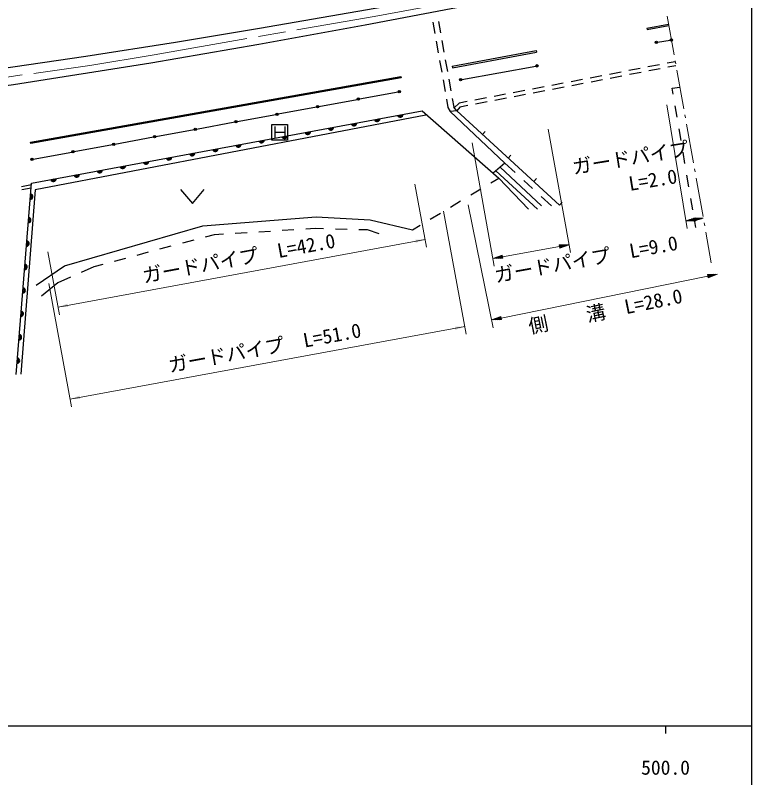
# Model space of a CAD drawing. Units: millimetres, scale not verified. Extents: x 40000 to 680000, y 20000 to 380000.
# Drawn here: x 485010 to 579000, y 198357 to 295724 of the extents above; entities that cross this region are included whole.
import ezdxf
from ezdxf.enums import TextEntityAlignment as Align

# ---------------------------------------------------------------- set-up
doc = ezdxf.new("R2010")
doc.units = ezdxf.units.MM
doc.header["$LTSCALE"] = 1000
doc.linetypes.add('CHAIN', pattern=[18.5, 12, -1.5, 3.5, -1.5])
for name, color, linetype, lineweight in [('M-BGD', 7, 'Continuous', 25), ('M-BGD-HTXT', 7, 'Continuous', 13), ('M-BMK', 2, 'CHAIN', 13), ('M-STR-HTXT', 7, 'Continuous', 13), ('M-STR-STRC', 7, 'Continuous', 25), ('M-STR-STRD', 7, 'Continuous', 25), ('M-TTL-BAND', 7, 'Continuous', 25)]:
    doc.layers.add(name, color=color, linetype=linetype, lineweight=lineweight)
doc.styles.add('ＭＳ ゴシック', font='')
doc.styles.get('ＭＳ ゴシック').set_extended_font_data('MS Gothic')

# ---------------------------------------------------------------- blocks, each defined once
blk = doc.blocks.new('filled_arrow')
at = {"color": 0, "linetype": 'Continuous', "lineweight": -2}
blk.add_solid([(7.5, 1.25), (0, 0), (7.5, -1.25)], dxfattribs=at)

msp = doc.modelspace()

# ---------------------------------------------------------------- linework, layer by layer
at = {"layer": 'M-BGD'}
for p, q in [((538296, 294861), (538558, 293384)), ((539019, 294943), (539281, 293466)), ((538733, 292400), (538994, 290923)), ((539455, 292481), (539717, 291004)), ((566987, 292277), (568596, 292541)), ((539169, 289938), (539431, 288461)), ((539892, 290019), (540153, 288542)), ((541990, 287535), (551436, 289239)), ((567230, 289403), (565757, 289120)), ((569235, 289787), (568212, 289591)), ((569332, 289277), (568310, 289081)), ((562319, 288462), (560846, 288179)), ((564775, 288932), (563301, 288650)), ((564872, 288422), (563399, 288140)), ((567328, 288893), (565854, 288611)), ((539605, 287476), (539867, 285999)), ((540328, 287558), (540589, 286081)), ((557409, 287520), (555936, 287238)), ((559864, 287991), (558391, 287709)), ((559962, 287481), (558489, 287199)), ((562417, 287952), (560944, 287669)), ((552498, 286579), (551025, 286297)), ((554953, 287050), (553480, 286767)), ((555051, 286540), (553578, 286257)), ((557506, 287010), (556033, 286728)), ((568840, 286418), (569821, 286547)), ((568971, 285647), (568840, 286418)), ((528956, 285038), (533866, 285944)), ((547588, 285638), (546114, 285355)), ((550043, 286108), (548570, 285826)), ((550141, 285598), (548667, 285316)), ((552596, 286069), (551123, 285787)), ((523751, 284077), (528661, 284983)), ((540041, 285015), (540233, 283932)), ((540764, 285096), (540962, 283978)), ((541654, 284500), (541025, 283903)), ((542677, 284696), (541654, 284500)), ((545132, 285167), (543659, 284885)), ((545230, 284657), (543757, 284375)), ((547685, 285128), (546212, 284845)), ((518545, 283117), (523456, 284023)), ((540233, 283932), (540511, 283420)), ((541362, 283501), (540962, 283978)), ((541752, 283990), (541362, 283501)), ((541362, 283501), (541700, 283870)), ((541362, 283501), (541700, 283870)), ((554476, 271487), (541362, 283501)), ((542775, 284186), (541752, 283990)), ((569474, 282690), (569223, 284168)), ((513340, 282157), (518250, 283063)), ((508135, 281196), (513045, 282102)), ((502930, 280236), (507840, 281142)), ((544641, 280498), (544979, 280866)), ((569978, 279732), (569726, 281211)), ((497725, 279276), (502635, 280181)), ((492520, 278315), (497430, 279221)), ((487314, 277355), (492225, 278261)), ((547919, 277494), (548257, 277863)), ((570481, 276775), (570229, 278253)), ((547495, 276857), (548809, 275646)), ((546356, 275860), (551648, 270975)), ((546900, 276337), (552174, 271385)), ((545708, 274316), (546704, 274911)), ((549912, 274629), (551015, 273613)), ((551198, 274490), (551536, 274859)), ((570984, 273817), (570732, 275296)), ((485828, 273863), (487084, 274096)), ((485848, 273468), (487052, 273691)), ((506117, 273475), (507617, 271675)), ((507617, 271675), (509117, 273475)), ((543133, 272777), (544420, 273547)), ((540558, 271238), (541845, 272007)), ((552118, 272596), (553432, 271385)), ((554476, 271487), (554814, 271855)), ((571487, 270860), (571235, 272338)), ((537982, 269699), (539270, 270468)), ((535699, 268334), (536695, 268929)), ((571869, 268610), (571738, 269381)), ((514589, 267939), (513092, 267846)), ((517584, 268125), (516087, 268032)), ((520578, 268311), (519081, 268218)), ((523286, 268479), (522075, 268404)), ((524368, 268452), (523286, 268479)), ((527367, 268376), (525867, 268414)), ((529948, 268310), (528867, 268338)), ((531466, 267804), (529948, 268310)), ((507785, 266989), (506335, 266604)), ((510384, 267678), (509235, 267373)), ((511595, 267753), (510384, 267678)), ((504885, 266220), (503435, 265836)), ((501985, 265451), (500535, 265067)), ((496186, 263914), (495036, 263609)), ((499085, 264683), (497635, 264298)), ((495036, 263609), (493422, 262884)), ((492054, 262269), (490440, 261543)), ((490440, 261543), (488374, 259856))]:
    msp.add_line(p, q, dxfattribs=at)
for points in [[(485140, 249871), (487100, 274293), (536936, 283505)], [(536936, 283505), (546704, 274911), (550520, 270948)], [(541362, 283501), (540511, 283420), (547495, 276857), (545990, 275539)], [(537414, 282954), (487541, 273417), (485704, 249877)], [(487695, 261250), (491300, 263717), (508946, 268840), (523429, 269978), (530323, 269599), (535699, 268334)]]:
    msp.add_lwpolyline(points, dxfattribs=at)
for centre, radius in [((566839, 292253), 150), ((566839, 292253), 120), ((566839, 292253), 100), ((566839, 292253), 100), ((566839, 292253), 100), ((566839, 292253), 100), ((568744, 292566), 150), ((568744, 292566), 120), ((568744, 292566), 100), ((568744, 292566), 100), ((568744, 292566), 100), ((568744, 292566), 100), ((551584, 289265), 150), ((551584, 289265), 120), ((551584, 289265), 100), ((551584, 289265), 100), ((551584, 289265), 100), ((551584, 289265), 100), ((541843, 287508), 150), ((541843, 287508), 120), ((541843, 287508), 100), ((541843, 287508), 100), ((541843, 287508), 100), ((541843, 287508), 100), ((534013, 285971), 150), ((534013, 285971), 120), ((534013, 285971), 100), ((534013, 285971), 100), ((534013, 285971), 100), ((534013, 285971), 100), ((528808, 285010), 150), ((528808, 285010), 120), ((528808, 285010), 100), ((528808, 285010), 100), ((528808, 285010), 100), ((528808, 285010), 100), ((523603, 284050), 150), ((523603, 284050), 120), ((523603, 284050), 100), ((523603, 284050), 100), ((523603, 284050), 100), ((523603, 284050), 100), ((518398, 283090), 150), ((518398, 283090), 120), ((518398, 283090), 100), ((518398, 283090), 100), ((518398, 283090), 100), ((518398, 283090), 100), ((513193, 282129), 150), ((513193, 282129), 120), ((513193, 282129), 100), ((513193, 282129), 100), ((513193, 282129), 100), ((513193, 282129), 100), ((507988, 281169), 150), ((507988, 281169), 120), ((507988, 281169), 100), ((507988, 281169), 100), ((507988, 281169), 100), ((507988, 281169), 100), ((502782, 280209), 150), ((502782, 280209), 120), ((502782, 280209), 100), ((502782, 280209), 100), ((502782, 280209), 100), ((502782, 280209), 100), ((497577, 279248), 150), ((497577, 279248), 120), ((497577, 279248), 100), ((497577, 279248), 100), ((497577, 279248), 100), ((497577, 279248), 100), ((492372, 278288), 150), ((492372, 278288), 120), ((492372, 278288), 100), ((492372, 278288), 100), ((492372, 278288), 100), ((492372, 278288), 100), ((487167, 277328), 150), ((487167, 277328), 120), ((487167, 277328), 100), ((487167, 277328), 100), ((487167, 277328), 100), ((487167, 277328), 100)]:
    msp.add_circle(centre, radius, dxfattribs=at)
for centre, radius, start, end in [((531184, 282497), 354, 199.27073, 1.67591), ((531184, 282497), 283, 201.49477, 359.45187), ((531184, 282497), 212, 205.2411, 355.70554), ((531184, 282497), 142, 212.95282, 347.99381), ((531184, 282497), 100, 223.27049, 337.67615), ((531184, 282497), 100, 223.27049, 337.67615), ((534134, 283042), 354, 199.27073, 1.67591), ((534134, 283042), 283, 201.49477, 359.45187), ((534134, 283042), 212, 205.2411, 355.70554), ((534134, 283042), 142, 212.95282, 347.99381), ((534134, 283042), 100, 223.27049, 337.67615), ((534134, 283042), 100, 223.27049, 337.67615), ((525284, 281406), 354, 199.27073, 1.67591), ((525284, 281406), 283, 201.49477, 359.45187), ((528234, 281951), 354, 199.27073, 1.67591), ((528234, 281951), 283, 201.49477, 359.45187), ((528234, 281951), 212, 205.2411, 355.70554), ((528234, 281951), 142, 212.95282, 347.99381), ((528234, 281951), 100, 223.27049, 337.67615), ((528234, 281951), 100, 223.27049, 337.67615), ((522334, 280861), 354, 199.27073, 1.67591), ((522334, 280861), 283, 201.49477, 359.45187), ((522334, 280861), 212, 205.2411, 355.70554), ((522334, 280861), 142, 212.95282, 347.99381), ((522334, 280861), 100, 223.27049, 337.67615), ((522334, 280861), 100, 223.27049, 337.67615), ((525284, 281406), 212, 205.2411, 355.70554), ((525284, 281406), 142, 212.95282, 347.99381), ((525284, 281406), 100, 223.27049, 337.67615), ((525284, 281406), 100, 223.27049, 337.67615), ((516433, 279770), 354, 199.27073, 1.67591), ((516433, 279770), 283, 201.49477, 359.45187), ((516433, 279770), 212, 205.2411, 355.70554), ((516433, 279770), 142, 212.95282, 347.99381), ((516433, 279770), 100, 223.27049, 337.67615), ((516433, 279770), 100, 223.27049, 337.67615), ((519384, 280315), 354, 199.27073, 1.67591), ((519384, 280315), 283, 201.49477, 359.45187), ((519384, 280315), 212, 205.2411, 355.70554), ((519384, 280315), 142, 212.95282, 347.99381), ((519384, 280315), 100, 223.27049, 337.67615), ((519384, 280315), 100, 223.27049, 337.67615), ((510533, 278680), 354, 199.27073, 1.67591), ((510533, 278680), 283, 201.49477, 359.45187), ((510533, 278680), 212, 205.2411, 355.70554), ((510533, 278680), 142, 212.95282, 347.99381), ((510533, 278680), 100, 223.27049, 337.67615), ((510533, 278680), 100, 223.27049, 337.67615), ((513483, 279225), 354, 199.27073, 1.67591), ((513483, 279225), 283, 201.49477, 359.45187), ((513483, 279225), 212, 205.2411, 355.70554), ((513483, 279225), 142, 212.95282, 347.99381), ((513483, 279225), 100, 223.27049, 337.67615), ((513483, 279225), 100, 223.27049, 337.67615), ((504633, 277589), 354, 199.27073, 1.67591), ((504633, 277589), 283, 201.49477, 359.45187), ((504633, 277589), 212, 205.2411, 355.70554), ((504633, 277589), 142, 212.95282, 347.99381), ((504633, 277589), 100, 223.27049, 337.67615), ((504633, 277589), 100, 223.27049, 337.67615), ((507583, 278134), 354, 199.27073, 1.67591), ((507583, 278134), 283, 201.49477, 359.45187), ((507583, 278134), 212, 205.2411, 355.70554), ((507583, 278134), 142, 212.95282, 347.99381), ((507583, 278134), 100, 223.27049, 337.67615), ((507583, 278134), 100, 223.27049, 337.67615), ((501683, 277044), 354, 199.27073, 1.67591), ((501683, 277044), 283, 201.49477, 359.45187), ((501683, 277044), 212, 205.2411, 355.70554), ((501683, 277044), 142, 212.95282, 347.99381), ((501683, 277044), 100, 223.27049, 337.67615), ((501683, 277044), 100, 223.27049, 337.67615), ((495783, 275953), 354, 199.27073, 1.67591), ((495783, 275953), 283, 201.49477, 359.45187), ((495783, 275953), 212, 205.2411, 355.70554), ((495783, 275953), 142, 212.95282, 347.99381), ((495783, 275953), 100, 223.27049, 337.67615), ((495783, 275953), 100, 223.27049, 337.67615), ((498733, 276498), 354, 199.27073, 1.67591), ((498733, 276498), 283, 201.49477, 359.45187), ((498733, 276498), 212, 205.2411, 355.70554), ((498733, 276498), 142, 212.95282, 347.99381), ((498733, 276498), 100, 223.27049, 337.67615), ((498733, 276498), 100, 223.27049, 337.67615), ((489883, 274862), 354, 199.27073, 1.67591), ((489883, 274862), 283, 201.49477, 359.45187), ((489883, 274862), 212, 205.2411, 355.70554), ((489883, 274862), 142, 212.95282, 347.99381), ((489883, 274862), 100, 223.27049, 337.67615), ((489883, 274862), 100, 223.27049, 337.67615), ((492833, 275408), 354, 199.27073, 1.67591), ((492833, 275408), 283, 201.49477, 359.45187), ((492833, 275408), 212, 205.2411, 355.70554), ((492833, 275408), 142, 212.95282, 347.99381), ((492833, 275408), 100, 223.27049, 337.67615), ((492833, 275408), 100, 223.27049, 337.67615), ((486906, 272552), 354, 274.20864, 76.61382), ((486906, 272552), 283, 276.43268, 74.38978), ((486906, 272552), 212, 280.179, 70.64345), ((486906, 272552), 142, 287.89073, 62.93172), ((486906, 272552), 100, 298.2084, 52.61406), ((486906, 272552), 100, 298.2084, 52.61406), ((486666, 269562), 354, 274.20864, 76.61382), ((486666, 269562), 283, 276.43268, 74.38978), ((486666, 269562), 212, 280.179, 70.64345), ((486666, 269562), 142, 287.89073, 62.93172), ((486666, 269562), 100, 298.2084, 52.61406), ((486666, 269562), 100, 298.2084, 52.61406), ((486426, 266572), 354, 274.20864, 76.61382), ((486426, 266572), 283, 276.43268, 74.38978), ((486426, 266572), 212, 280.179, 70.64345), ((486426, 266572), 142, 287.89073, 62.93172), ((486426, 266572), 100, 298.2084, 52.61406), ((486426, 266572), 100, 298.2084, 52.61406), ((486186, 263581), 354, 274.20864, 76.61382), ((486186, 263581), 283, 276.43268, 74.38978), ((486186, 263581), 212, 280.179, 70.64345), ((486186, 263581), 142, 287.89073, 62.93172), ((486186, 263581), 100, 298.2084, 52.61406), ((486186, 263581), 100, 298.2084, 52.61406), ((485946, 260591), 354, 274.20864, 76.61382), ((485946, 260591), 283, 276.43268, 74.38978), ((485946, 260591), 212, 280.179, 70.64345), ((485946, 260591), 142, 287.89073, 62.93172), ((485946, 260591), 100, 298.2084, 52.61406), ((485946, 260591), 100, 298.2084, 52.61406), ((485706, 257600), 354, 274.20864, 76.61382), ((485706, 257600), 283, 276.43268, 74.38978), ((485706, 257600), 212, 280.179, 70.64345), ((485706, 257600), 142, 287.89073, 62.93172), ((485706, 257600), 100, 298.2084, 52.61406), ((485706, 257600), 100, 298.2084, 52.61406), ((485466, 254610), 354, 274.20864, 76.61382), ((485466, 254610), 283, 276.43268, 74.38978), ((485466, 254610), 212, 280.179, 70.64345), ((485466, 254610), 142, 287.89073, 62.93172), ((485466, 254610), 100, 298.2084, 52.61406), ((485466, 254610), 100, 298.2084, 52.61406), ((485226, 251620), 354, 274.20864, 76.61382), ((485226, 251620), 283, 276.43268, 74.38978), ((485226, 251620), 212, 280.179, 70.64345), ((485226, 251620), 142, 287.89073, 62.93172), ((485226, 251620), 100, 298.2084, 52.61406), ((485226, 251620), 100, 298.2084, 52.61406)]:
    msp.add_arc(centre, radius, start, end, dxfattribs=at)
at = {"layer": 'M-BGD-HTXT'}
for p, q in [((569081, 290681), (568200, 295603)), ((569293, 289500), (569222, 289893)), ((570315, 283790), (569434, 288712)), ((570527, 282609), (570456, 283003)), ((571549, 276900), (570668, 281822)), ((571761, 275719), (571690, 276113)), ((572783, 270010), (571902, 274931)), ((572995, 268829), (572924, 269222)), ((573842, 264101), (573136, 268041))]:
    msp.add_line(p, q, dxfattribs=at)
at = {"layer": 'M-BMK'}
msp.add_lwpolyline([(469063, 285717), (494546, 289319), (502735, 290675), (530809, 295583), (554891, 300031), (566214, 302152)], dxfattribs=at)
at = {"layer": 'M-STR-HTXT'}
for p, q in [((568153, 284264), (570748, 268476)), ((553041, 281188), (555881, 265442)), ((543300, 279431), (546140, 263685)), ((536017, 274144), (537498, 266116)), ((539663, 270727), (542557, 254991)), ((542821, 271510), (546008, 255830)), ((570586, 269463), (571786, 269871)), ((571066, 269626), (571806, 269748)), ((571799, 269789), (571306, 269708)), ((571546, 269789), (571792, 269830)), ((572816, 269829), (571548, 269832)), ((571548, 269832), (571616, 269421)), ((571802, 269831), (571555, 269791)), ((571562, 269750), (572055, 269831)), ((572309, 269830), (571569, 269709)), ((571575, 269667), (572562, 269830)), ((572816, 269829), (571582, 269626)), ((571589, 269585), (572576, 269747)), ((572816, 269829), (571616, 269421)), ((571853, 269460), (571786, 269871)), ((570586, 269463), (571819, 269665)), ((570586, 269463), (571853, 269460)), ((571813, 269706), (570826, 269544)), ((571826, 269624), (570839, 269462)), ((571093, 269461), (571833, 269583)), ((571840, 269542), (571346, 269461)), ((572336, 269666), (571596, 269544)), ((571600, 269460), (571846, 269501)), ((571602, 269503), (572096, 269584)), ((571856, 269502), (571609, 269462)), ((490470, 258456), (537317, 267099)), ((547192, 264891), (554474, 266204)), ((555704, 266426), (554437, 266409)), ((554437, 266409), (554511, 265999)), ((554690, 266412), (554444, 266368)), ((554451, 266327), (554943, 266416)), ((555197, 266419), (554459, 266286)), ((554466, 266245), (555450, 266422)), ((555704, 266426), (554474, 266204)), ((554481, 266163), (555465, 266340)), ((555226, 266255), (554488, 266122)), ((554496, 266081), (554988, 266170)), ((554749, 266084), (554503, 266040)), ((555704, 266426), (554511, 265999)), ((489170, 265501), (490652, 257473)), ((545962, 264669), (547155, 265096)), ((545962, 264669), (547192, 264891)), ((547185, 264932), (546201, 264754)), ((547200, 264850), (546216, 264672)), ((546440, 264840), (547178, 264973)), ((547170, 265014), (546678, 264925)), ((546917, 265010), (547163, 265055)), ((547229, 264686), (547155, 265096)), ((545962, 264669), (547229, 264686)), ((546469, 264675), (547207, 264809)), ((547215, 264768), (546723, 264679)), ((546976, 264682), (547222, 264727)), ((547033, 257059), (573405, 262418)), ((574630, 262667), (573363, 262622)), ((573363, 262622), (573446, 262214)), ((573617, 262631), (573372, 262581)), ((573380, 262540), (573870, 262640)), ((574123, 262649), (573388, 262500)), ((573396, 262459), (574376, 262658)), ((574630, 262667), (573405, 262418)), ((573413, 262377), (574393, 262576)), ((574156, 262486), (573421, 262336)), ((573430, 262295), (573920, 262395)), ((573683, 262304), (573438, 262255)), ((574630, 262667), (573446, 262214)), ((489301, 261464), (492195, 245728)), ((545808, 256810), (546992, 257263)), ((545808, 256810), (547033, 257059)), ((547025, 257100), (546045, 256901)), ((546282, 256991), (547017, 257141)), ((547008, 257181), (546518, 257082)), ((546755, 257172), (547000, 257222)), ((547075, 256855), (546992, 257263)), ((545808, 256810), (547075, 256855)), ((547042, 257018), (546062, 256819)), ((546315, 256828), (547050, 256977)), ((547058, 256936), (546568, 256837)), ((546822, 256846), (547067, 256896)), ((492014, 246712), (542376, 255974))]:
    msp.add_line(p, q, dxfattribs=at)
at = {"layer": 'M-STR-STRC'}
for p, q in [((517769, 279787), (517769, 281787)), ((517769, 281787), (519769, 281787)), ((518144, 281537), (518144, 280037)), ((519394, 281537), (519394, 280037)), ((519769, 281787), (519769, 279787)), ((518144, 280787), (519394, 280787)), ((519769, 279787), (517769, 279787))]:
    msp.add_line(p, q, dxfattribs=at)
at = {"layer": 'M-STR-STRD'}
for p, q in [((565612, 294092), (568378, 294604)), ((565612, 294092), (565649, 293895)), ((565649, 293895), (568415, 294408)), ((540772, 289217), (551497, 291228)), ((551497, 291228), (551534, 291031)), ((540809, 289021), (551534, 291031)), ((540772, 289217), (540809, 289021))]:
    msp.add_line(p, q, dxfattribs=at)
for points in [[(456126, 285498), (462349, 286272), (470815, 287288), (482923, 288897), (494014, 290506), (505444, 292284), (516197, 294062), (536601, 297618), (537533, 297956), (554635, 300412), (562763, 301512), (565981, 302105), (566150, 302190)], [(310421, 279374), (323665, 278652), (334079, 278144), (371671, 277806), (379375, 277975), (401050, 278991), (409940, 279584), (427974, 280515), (436864, 281192), (445246, 281954), (455660, 283055), (466667, 284410), (484785, 286865), (502311, 289659), (516112, 292030), (529659, 294485), (566827, 301597)]]:
    msp.add_lwpolyline(points, dxfattribs=at)
msp.add_lwpolyline([(486982, 279341), (486947, 279538), (534217, 287918), (534252, 287721)], close=True, dxfattribs=at)
at = {"layer": 'M-TTL-BAND'}
for p, q in [((579000, 20000), (579000, 370000)), ((40000, 205000), (579000, 205000)), ((568000, 205000), (568000, 204000))]:
    msp.add_line(p, q, dxfattribs=at)

# ---------------------------------------------------------------- block references
at = {"layer": 'M-STR-HTXT', "xscale": 167, "yscale": 167}
for p, rotation in [((537317, 267099), 190.5), ((490470, 258456), 10.5), ((542376, 255974), 190.4), ((492014, 246712), 10.4)]:
    msp.add_blockref('filled_arrow', p, dxfattribs=dict(at, rotation=rotation))

# ---------------------------------------------------------------- texts
at = {"layer": 'M-STR-HTXT', "style": 'ＭＳ ゴシック'}
for s, rotation, p in [('ガードパイプ', 9.336, (563752, 276091)), ('L=2.0', 9.336, (566618, 273256)), ('ガードパイプ  L=42.0', 10.454, (513803, 263270)), ('ガードパイプ  L=9.0', 10.225, (558117, 263150)), ('側\u3000\u3000溝  L=28.0', 11.487, (560618, 256509)), ('ガードパイプ  L=51.0', 10.421, (517105, 251835))]:
    msp.add_text(s, height=1833, rotation=rotation, dxfattribs=at).set_placement(p, align=Align.BOTTOM_CENTER)
at = {"layer": 'M-TTL-BAND', "style": 'ＭＳ ゴシック'}
msp.add_text('500.0', height=1833, dxfattribs=at).set_placement((568000, 198195), align=Align.BOTTOM_CENTER)

doc.saveas('drawing.dxf')
